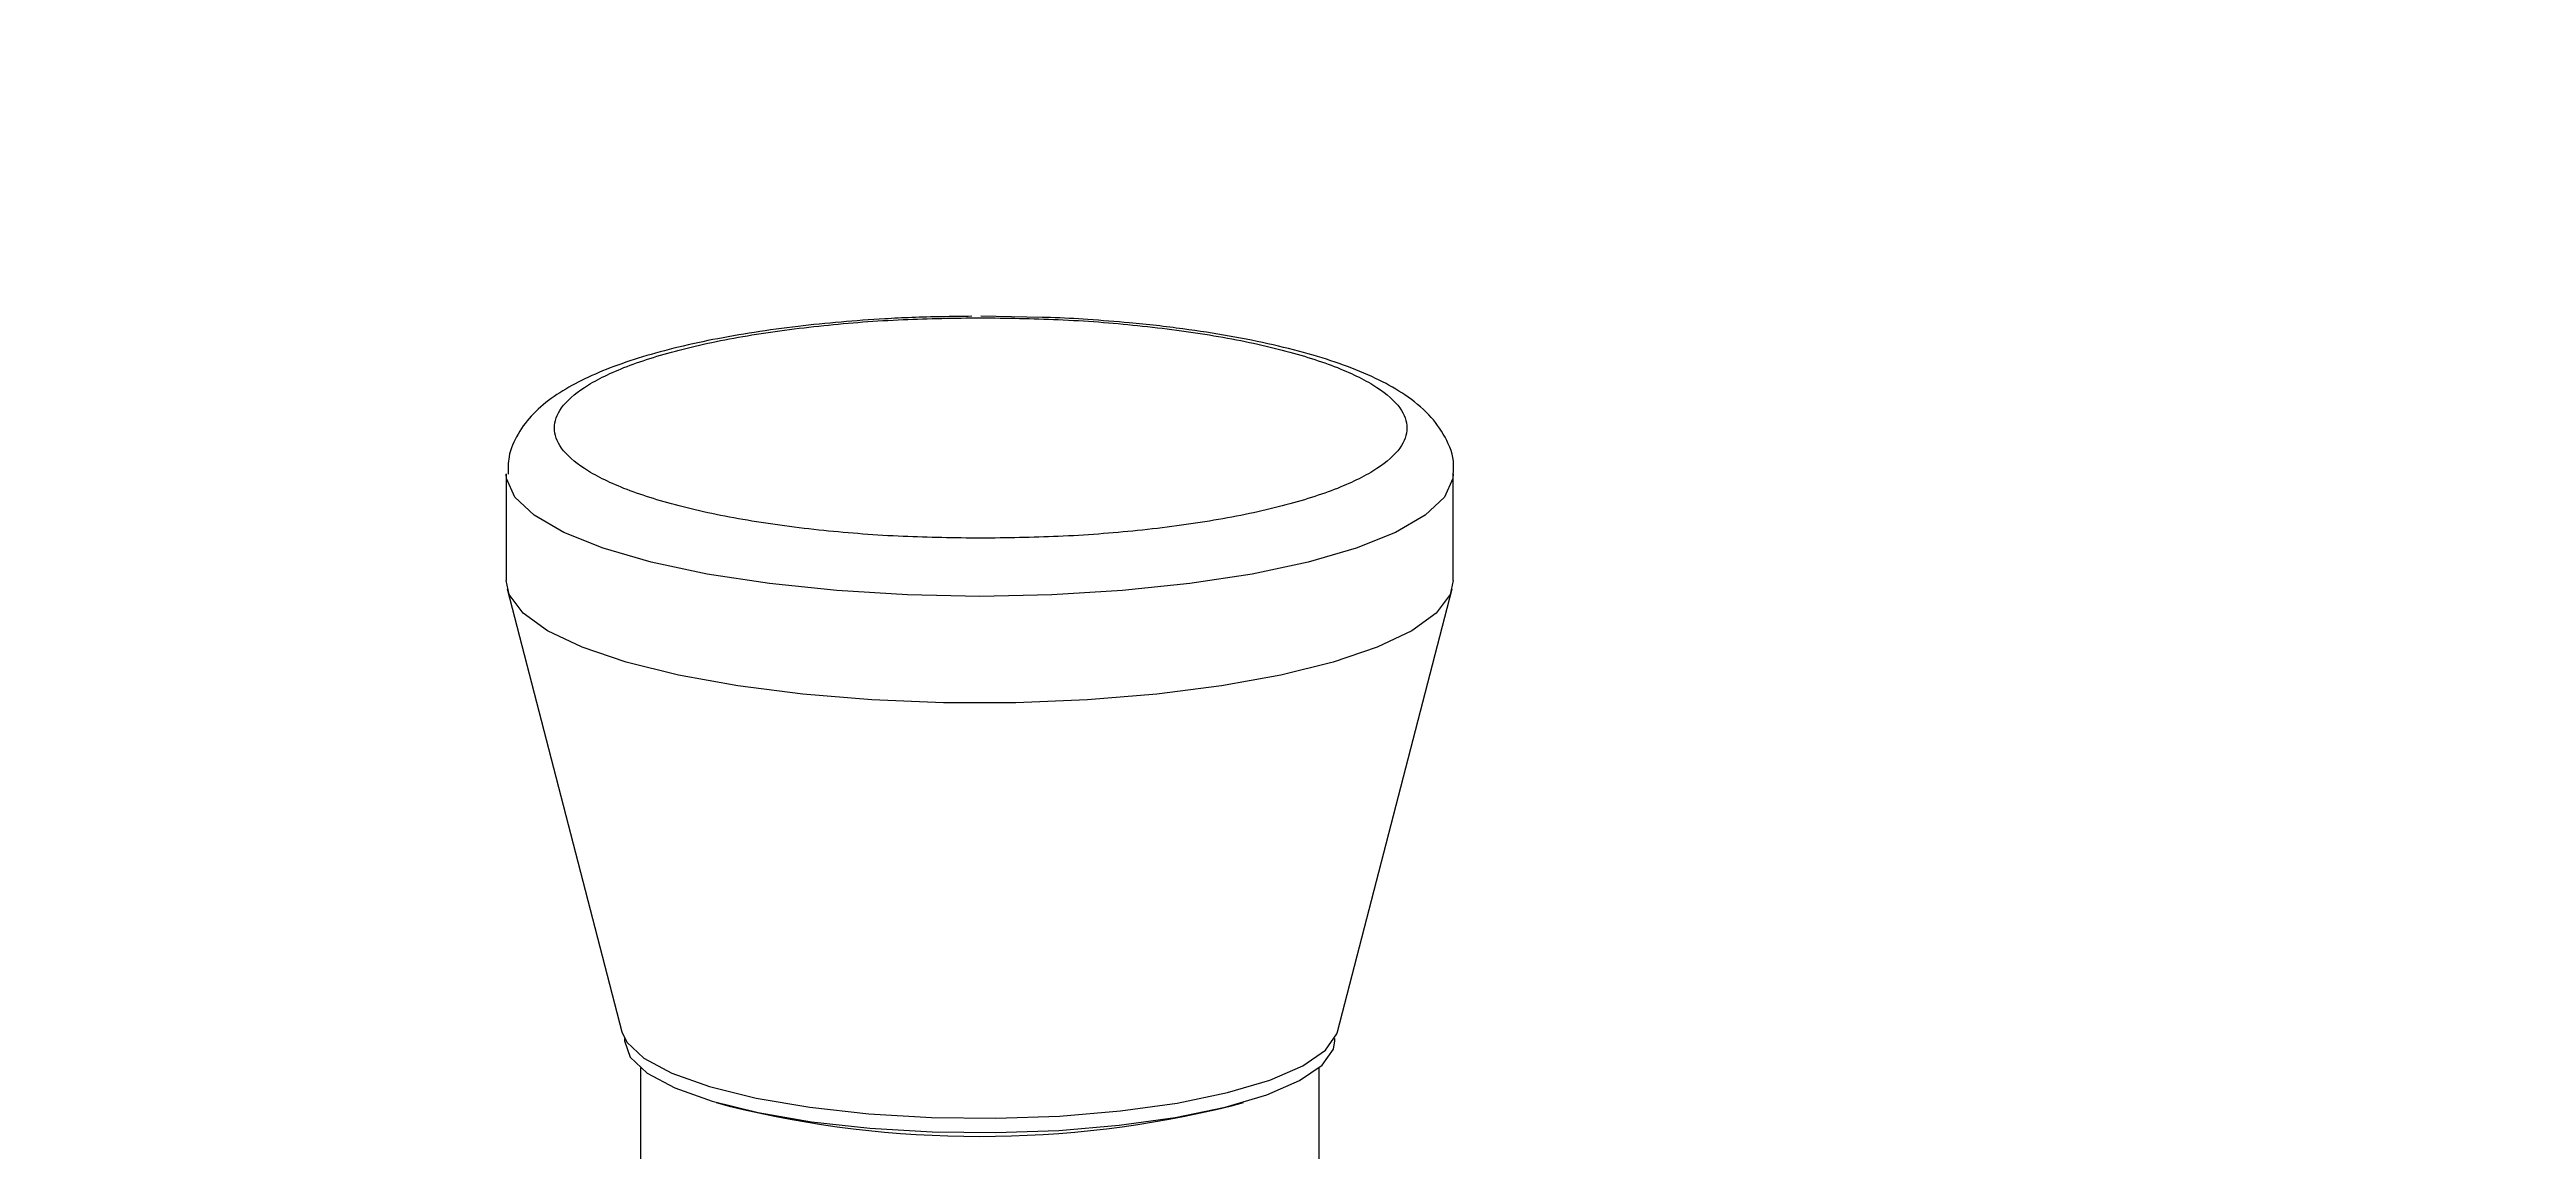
# Model space of a CAD drawing. Header units: inches. Extents: x -955375 to 106222, y -96450 to 64845.
# Drawn here: x 15204 to 15282.5, y 27867.3 to 27902.3 of the extents above; entities that cross this region are included whole.
import ezdxf

# ---------------------------------------------------------------- set-up
doc = ezdxf.new("R2010")
doc.units = ezdxf.units.IN
doc.header["$MEASUREMENT"] = 0
doc.linetypes.add('CONTINUA', pattern=[0])
doc.layers.add('ACHUTECH', color=24, linetype='Continuous', lineweight=18)
doc.layers.add('DIBUJO', color=2, linetype='Continuous')
doc.layers.add('P-EQUIPO NUEVO', color=134, linetype='Continuous')
doc.styles.get("Standard").update_dxf_attribs({"font": 'isocp2.shx'})
doc.dimstyles.new('SUPERPEQUEÑA', dxfattribs={"dimtxt": 0.1, "dimasz": 0.05, "dimexe": 0.1, "dimexo": 0.15, "dimgap": 0.05, "dimtad": 1, "dimzin": 0, "dimdsep": 46, "dimtxsty": 'Standard', "dimblk1": 'CRUZZ', "dimblk2": 'CRUZZ', "dimsah": 1, "dimcen": 0.03, "dimse1": 1, "dimse2": 1, "dimclrd": 109, "dimclre": 4, "dimclrt": 173, "dimadec": 0, "dimazin": 0, "dimtfac": 1, "dimtix": 1, "dimtmove": 1, "dimatfit": 3, "dimldrblk": 'CRUZZ', "dimfxl": 1, "dimtolj": 1, "dimtzin": 0, "dimlwd": -1, "dimarcsym": 0})

# ---------------------------------------------------------------- blocks, each defined once
blk = doc.blocks.new('CRUZ')
at = {"layer": 'DIBUJO', "color": 7, "lineweight": -3}
for p, q in [((-0.22, 0), (0.22, 0)), ((0, 0.22), (0, -0.22))]:
    blk.add_line(p, q, dxfattribs=at)
at = {"layer": 'DIBUJO', "color": 7, "lineweight": -3, "const_width": 0.05}
blk.add_lwpolyline([(-0.03, 0, 1), (0.03, 0, 1)], format="xyb", close=True, dxfattribs=at)
blk = doc.blocks.new('CRUZZ')
at = {"layer": 'DIBUJO', "color": 3, "xscale": 10, "yscale": 10, "zscale": 10}
blk.add_blockref('CRUZ', (0, 0), dxfattribs=at)
blk = doc.blocks.new('*D185')
at = {"layer": 'ACHUTECH', "color": 7, "ltscale": 500, "transparency": 16777216}
blk.add_line((5118.653, 54499.153), (5118.653, 25409.933), dxfattribs=at)
at = {"layer": 'Defpoints', "color": 0, "linetype": 'CONTINUA', "ltscale": 500, "transparency": 16777216}
for p in [(26169.229, 54499.203), (5118.653, 25409.883), (6592.24, 25409.883)]:
    blk.add_point(p, dxfattribs=at)
at = {"layer": 'ACHUTECH', "color": 7, "linetype": 'CONTINUA', "ltscale": 500, "transparency": 16777216, "xscale": 0.05, "yscale": 0.05, "zscale": 0.05}
for p, rotation in [((5118.653, 54499.203), 90), ((5118.653, 25409.883), 270)]:
    blk.add_blockref('CRUZZ', p, dxfattribs=dict(at, rotation=rotation))
at = {"layer": 'ACHUTECH', "color": 7, "linetype": 'CONTINUA', "lineweight": 13, "ltscale": 500, "transparency": 16777216, "insert": (5118.558, 39954.543), "char_height": 0.15, "attachment_point": 5, "rotation": 90}
blk.add_mtext('\\A1;29089.32', dxfattribs=at)
blk = doc.blocks.new('*D201')
at = {"layer": 'ACHUTECH', "color": 7, "ltscale": 500, "transparency": 16777216}
blk.add_line((4340.116, 59153.035), (4340.116, 15437.328), dxfattribs=at)
at = {"layer": 'Defpoints', "color": 0, "linetype": 'CONTINUA', "ltscale": 500, "transparency": 16777216}
for p in [(21639.15, 59153.085), (4340.116, 15437.278), (6285.39, 15437.278)]:
    blk.add_point(p, dxfattribs=at)
at = {"layer": 'ACHUTECH', "color": 7, "linetype": 'CONTINUA', "ltscale": 500, "transparency": 16777216, "xscale": 0.05, "yscale": 0.05, "zscale": 0.05}
for p, rotation in [((4340.116, 59153.085), 90), ((4340.116, 15437.278), 270)]:
    blk.add_blockref('CRUZZ', p, dxfattribs=dict(at, rotation=rotation))
at = {"layer": 'ACHUTECH', "color": 7, "linetype": 'CONTINUA', "lineweight": 13, "ltscale": 500, "transparency": 16777216, "insert": (4340.021, 37295.181), "char_height": 0.15, "attachment_point": 5, "rotation": 90}
blk.add_mtext('\\A1;43715.81', dxfattribs=at)
blk = doc.blocks.new('termoformadora 2')
for p, q in [((134030.819, -9838.394), (134030.819, -9842.269)), ((134052.319, -9842.269), (134052.319, -9838.394)), ((134039.066, -9840.288), (134037.148, -9840.45)), ((134041.064, -9840.218), (134039.066, -9840.288)), ((134043.079, -9840.242), (134041.064, -9840.218)), ((134045.046, -9840.358), (134043.079, -9840.242)), ((134033.795, -9841.022), (134032.468, -9841.416)), ((134033.588, -9841.07), (134033.216, -9841.177)), ((134035.372, -9840.697), (134033.795, -9841.022)), ((134037.105, -9840.906), (134035.311, -9841.156)), ((134037.148, -9840.45), (134035.372, -9840.697)), ((134039.041, -9840.744), (134037.105, -9840.906)), ((134041.06, -9840.673), (134039.041, -9840.744)), ((134043.094, -9840.696), (134041.06, -9840.673)), ((134045.08, -9840.814), (134043.094, -9840.696)), ((134046.9, -9840.563), (134045.046, -9840.358)), ((134046.952, -9841.021), (134045.08, -9840.814)), ((134048.583, -9840.851), (134046.9, -9840.563)), ((134048.652, -9841.311), (134046.952, -9841.021)), ((134050.041, -9841.211), (134048.583, -9840.851)), ((134049.922, -9841.177), (134049.551, -9841.07)), ((134031.433, -9841.864), (134030.725, -9842.352)), ((134032.379, -9841.882), (134031.334, -9842.334)), ((134032.468, -9841.416), (134031.433, -9841.864)), ((134033.719, -9841.485), (134032.379, -9841.882)), ((134035.311, -9841.156), (134033.719, -9841.485)), ((134050.124, -9841.676), (134048.652, -9841.311)), ((134051.227, -9841.634), (134050.041, -9841.211)), ((134051.321, -9842.102), (134050.124, -9841.676)), ((134052.102, -9842.104), (134051.227, -9841.634)), ((134030.725, -9842.352), (134030.365, -9842.866)), ((134031.334, -9842.334), (134030.619, -9842.828)), ((134052.205, -9842.577), (134051.321, -9842.102)), ((134052.638, -9842.607), (134052.102, -9842.104)), ((134052.746, -9843.085), (134052.205, -9842.577)), ((134052.819, -9843.127), (134052.638, -9842.607)), ((134030.235, -9843.414), (134026.603, -9857.453)), ((134030.255, -9843.346), (134030.235, -9843.414)), ((134030.619, -9842.828), (134030.255, -9843.346)), ((134030.365, -9842.866), (134030.319, -9843.127)), ((134030.319, -9843.127), (134030.319, -9843.202)), ((134052.904, -9843.414), (134052.746, -9843.085)), ((134052.819, -9843.202), (134052.819, -9843.127)), ((134056.536, -9857.453), (134052.904, -9843.414)), ((134032.026, -9854.717), (134033.904, -9854.375)), ((134033.904, -9854.375), (134035.962, -9854.112)), ((134035.962, -9854.112), (134038.151, -9853.932)), ((134038.151, -9853.932), (134040.421, -9853.842)), ((134040.421, -9853.842), (134042.717, -9853.842)), ((134042.717, -9853.842), (134044.987, -9853.932)), ((134044.987, -9853.932), (134047.176, -9854.112)), ((134047.176, -9854.112), (134049.234, -9854.375)), ((134049.234, -9854.375), (134051.113, -9854.717)), ((134028.979, -9855.602), (134030.371, -9855.13)), ((134030.371, -9855.13), (134032.026, -9854.717)), ((134051.113, -9854.717), (134052.768, -9855.13)), ((134052.768, -9855.13), (134054.16, -9855.602)), ((134027.882, -9856.124), (134028.979, -9855.602)), ((134054.16, -9855.602), (134055.257, -9856.124)), ((134026.668, -9857.267), (134027.105, -9856.684)), ((134027.105, -9856.684), (134027.882, -9856.124)), ((134055.257, -9856.124), (134056.033, -9856.684)), ((134056.033, -9856.684), (134056.47, -9857.267)), ((134026.569, -9857.713), (134026.668, -9857.267)), ((134034.913, -9857.614), (134037.043, -9857.392)), ((134037.043, -9857.392), (134039.279, -9857.256)), ((134039.279, -9857.256), (134041.569, -9857.211)), ((134041.569, -9857.211), (134043.859, -9857.256)), ((134043.859, -9857.256), (134046.095, -9857.392)), ((134046.095, -9857.392), (134048.225, -9857.614)), ((134056.47, -9857.267), (134056.569, -9857.713)), ((134026.569, -9857.713), (134026.569, -9861.093)), ((134029.64, -9858.74), (134031.168, -9858.296)), ((134031.168, -9858.296), (134032.939, -9857.918)), ((134032.939, -9857.918), (134034.913, -9857.614)), ((134048.225, -9857.614), (134050.199, -9857.918)), ((134050.199, -9857.918), (134051.971, -9858.296)), ((134051.971, -9858.296), (134053.499, -9858.74)), ((134056.569, -9861.093), (134056.569, -9857.713)), ((134028.392, -9859.239), (134029.64, -9858.74)), ((134053.499, -9858.74), (134054.747, -9859.239)), ((134026.844, -9860.354), (134027.452, -9859.781)), ((134027.452, -9859.781), (134028.392, -9859.239)), ((134054.747, -9859.239), (134055.686, -9859.781)), ((134055.686, -9859.781), (134056.295, -9860.354)), ((134026.58, -9860.945), (134026.844, -9860.354)), ((134056.295, -9860.354), (134056.558, -9860.945)), ((134026.569, -9861.091), (134026.58, -9860.945)), ((134056.558, -9860.945), (134056.569, -9861.087)), ((134039.594, -9866.051), (134041.538, -9866.092))]:
    blk.add_line(p, q)
blk.add_arc((134041.569, -9873.353), 33.255, 76.11285, 103.88715)
for points, knots in [([(134041.538, -9866.04), (134040.714, -9866.029), (134039.018, -9866.006), (134036.502, -9865.811), (134034.083, -9865.489), (134031.924, -9865.035), (134030.17, -9864.476), (134028.917, -9863.85), (134028.193, -9863.198), (134027.962, -9862.546), (134028.193, -9861.894), (134028.917, -9861.243), (134030.17, -9860.617), (134031.924, -9860.058), (134034.083, -9859.604), (134036.502, -9859.281), (134039.018, -9859.087), (134040.714, -9859.064), (134041.538, -9859.052)], [0, 0, 0, 0, 0.058258, 0.120006, 0.18432, 0.25, 0.31568, 0.379995, 0.441742, 0.5, 0.558258, 0.620005, 0.68432, 0.75, 0.81568, 0.879994, 0.941742, 1, 1, 1, 1]), ([(134041.538, -9859.052), (134042.361, -9859.064), (134044.057, -9859.087), (134046.573, -9859.281), (134048.993, -9859.604), (134051.152, -9860.058), (134052.906, -9860.617), (134054.159, -9861.243), (134054.882, -9861.894), (134055.113, -9862.546), (134054.882, -9863.198), (134054.159, -9863.85), (134052.906, -9864.476), (134051.152, -9865.035), (134048.993, -9865.489), (134046.573, -9865.811), (134044.057, -9866.006), (134042.361, -9866.029), (134041.538, -9866.04)], [0, 0, 0, 0, 0.058258, 0.120005, 0.18432, 0.25, 0.315679, 0.379995, 0.441742, 0.5, 0.558258, 0.620005, 0.68432, 0.75, 0.81568, 0.879994, 0.941742, 1, 1, 1, 1]), ([(134026.569, -9861.093), (134026.561, -9861.188), (134026.524, -9861.597), (134026.802, -9862.288), (134027.337, -9863.019), (134028.047, -9863.591), (134028.906, -9864.081), (134029.876, -9864.494), (134031, -9864.864), (134032.252, -9865.188), (134033.637, -9865.466), (134035.162, -9865.702), (134036.671, -9865.874), (134038.087, -9865.981), (134039.014, -9866.041), (134039.506, -9866.05), (134039.594, -9866.051)], [0, 0, 0, 0, 0.024029, 0.103306, 0.182356, 0.27248, 0.353673, 0.439278, 0.520839, 0.605077, 0.689391, 0.771851, 0.861487, 0.928016, 0.987063, 1, 1, 1, 1]), ([(134041.817, -9866.086), (134042.455, -9866.078), (134043.383, -9866.068), (134044.764, -9865.997), (134045.977, -9865.91), (134047.359, -9865.769), (134048.722, -9865.583), (134050.041, -9865.352), (134051.277, -9865.078), (134052.406, -9864.763), (134053.417, -9864.409), (134054.305, -9864.011), (134055.072, -9863.556), (134055.716, -9863.029), (134056.205, -9862.397), (134056.51, -9861.722), (134056.508, -9861.266), (134056.508, -9861.081)], [0, 0, 0, 0, 0.085993, 0.12515, 0.189616, 0.255314, 0.324573, 0.39543, 0.467126, 0.539091, 0.611029, 0.682891, 0.754897, 0.826942, 0.894593, 0.957126, 1, 1, 1, 1])]:
    blk.add_open_spline(points, degree=3, knots=knots)

msp = doc.modelspace()

# ---------------------------------------------------------------- block references
at = {"layer": 'P-EQUIPO NUEVO', "lineweight": 0, "rotation": 180}
msp.add_blockref('termoformadora 2', (149275.079, 18027.72), dxfattribs=at)

# ---------------------------------------------------------------- dimensions: what is measured, and where the dimension line sits
at = {"layer": 'ACHUTECH', "color": 7, "linetype": 'CONTINUA', "lineweight": 13, "ltscale": 500}
for base, p1, p2, picture, middle in [((4340.116, 15437.278), (21639.15, 59153.085), (6285.39, 15437.278), '*D201', (4340.021, 37295.181)), ((5118.653, 25409.883), (26169.229, 54499.203), (6592.24, 25409.883), '*D185', (5118.558, 39954.543))]:
    dim = msp.add_linear_dim(base=base, p1=p1, p2=p2, angle=90, dimstyle='SUPERPEQUEÑA', override={"dimtxt": 0.15, "dimgap": 0.02, "dimclrd": 7, "dimclrt": 7, "dimfxl": 0.2}, dxfattribs=at)
    dim.commit()
    dim.dimension.update_dxf_attribs({"geometry": picture, "text_midpoint": middle})

doc.saveas('drawing.dxf')
